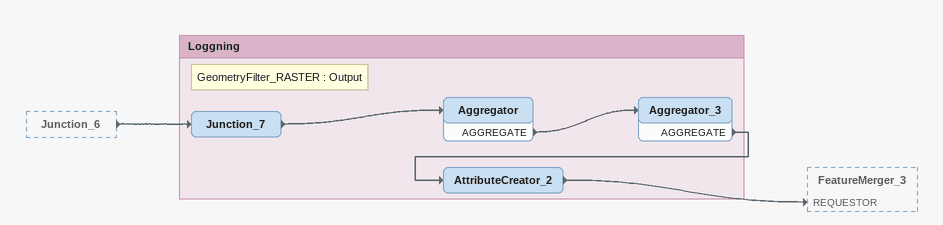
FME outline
Junction_6 [outside]
    -> Junction_7

Bookmark: Loggning
Note: GeometryFilter_RASTER : Output
Junction_7
    -> Aggregator
Aggregator
    AGGREGATE -> Aggregator_3
Aggregator_3
    AGGREGATE -> AttributeCreator_2
AttributeCreator_2
    -> FeatureMerger_3 [REQUESTOR]
